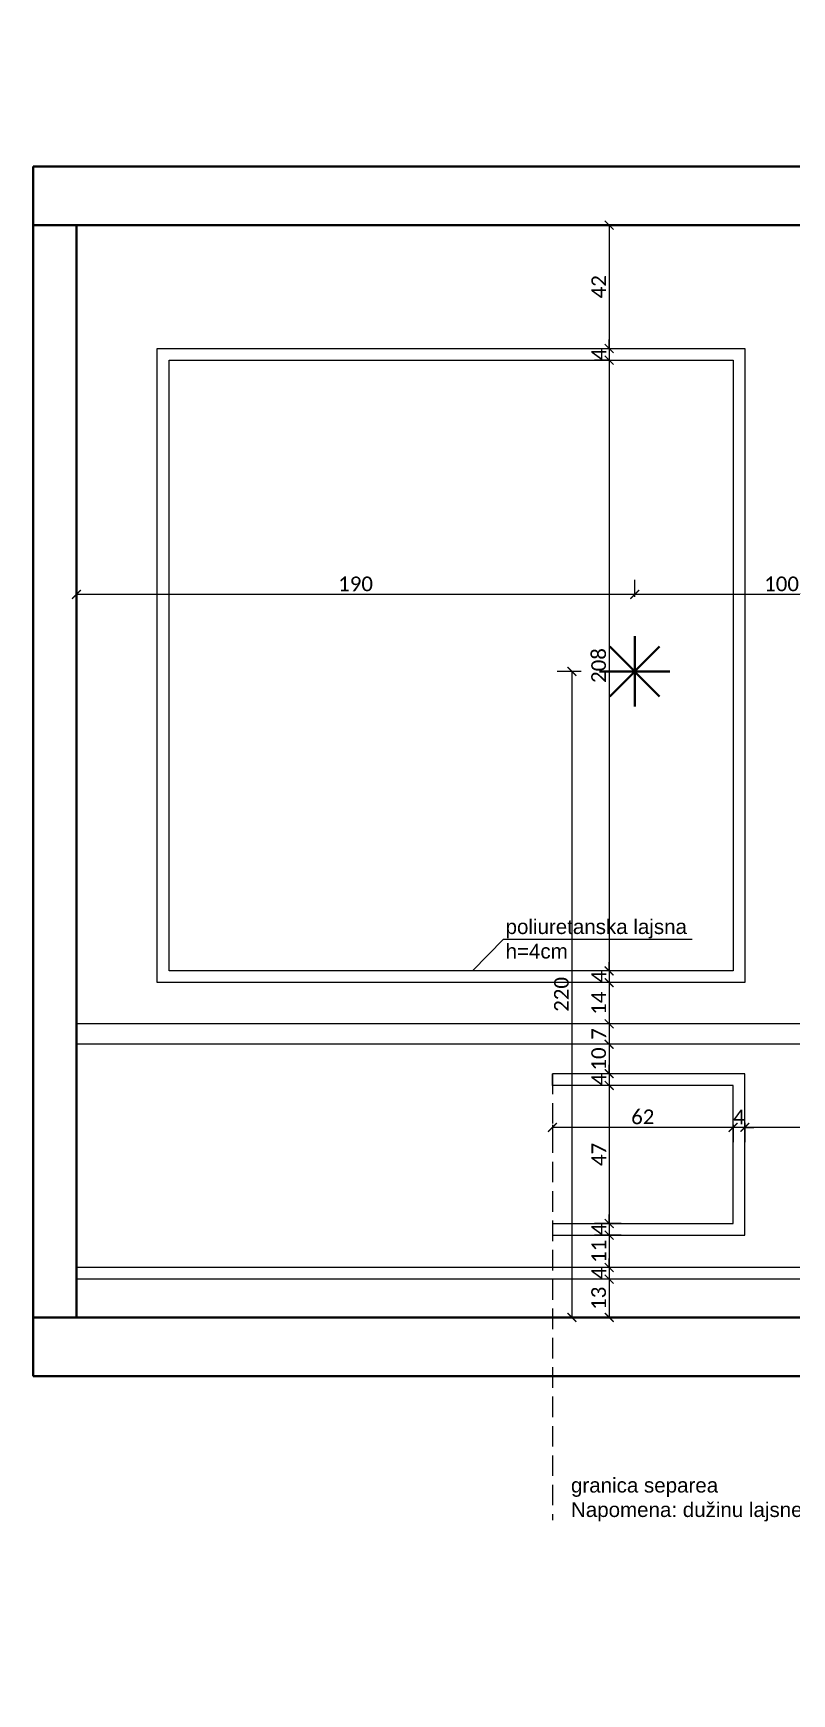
# Model space of a CAD drawing. Header units: centimetres. Extents: x -26724 to 60145, y -23645 to 6771.
# Drawn here: x 3669 to 3927, y 258 to 824 of the extents above; entities that cross this region are included whole.
import ezdxf

# ---------------------------------------------------------------- set-up
doc = ezdxf.new("R2010")
doc.units = ezdxf.units.CM
doc.linetypes.add('737', pattern=[10, 7, -3])
for name, color, linetype, lineweight in [('2.IZGLED', 7, 'Continuous', 13), ('4.KOTE', 88, 'Continuous', 15), ('4.KOTE @ 1', 88, 'Continuous', 15), ('zid', 7, 'Continuous', 40)]:
    doc.layers.add(name, color=color, linetype=linetype, lineweight=lineweight)
doc.layers.add('3.IZGLED 2', color=7, linetype='Continuous', lineweight=9, true_color=0x4a4a4a)
doc.layers.add('tekst @ 50', color=7, linetype='Continuous')
doc.styles.add('Notes', font='arial.ttf', dxfattribs={"height": 3})
doc.styles.get("Standard").update_dxf_attribs({"font": 'calibri.ttf'})
doc.dimstyles.new('ja 1 30 izgledi zidova', dxfattribs={"dimtxt": 5, "dimasz": 3, "dimexe": 5, "dimexo": 5, "dimgap": 1, "dimtad": 1, "dimdec": 0, "dimtxsty": 'Standard', "dimblk": 'ARCHTICK', "dimcen": 2.5, "dimclrd": 256, "dimclrt": 7, "dimadec": 0, "dimazin": 0, "dimtfac": 1, "dimtdec": 0, "dimtix": 1, "dimtmove": 1, "dimatfit": 3, "dimldrblk": 'ARCHTICK', "dimfxl": 5, "dimfxlon": 1, "dimlwd": 0, "dimlwe": 9, "dimarcsym": 0})

# ---------------------------------------------------------------- blocks, each defined once
blk = doc.blocks.new('_ArchTick')
at = {"color": 0, "linetype": 'ByBlock', "const_width": 0.15}
blk.add_lwpolyline([(-0.5, -0.5), (0.5, 0.5)], dxfattribs=at)
blk = doc.blocks.new('*D1050')
at = {"layer": '4.KOTE', "color": 0, "lineweight": 9, "transparency": 16777216}
for p, q in [((3864.29, 758.29), (3869.9, 758.29)), ((3864.29, 716.29), (3869.9, 716.29))]:
    blk.add_line(p, q, dxfattribs=at)
at = {"layer": '4.KOTE', "lineweight": 0, "transparency": 16777216}
blk.add_line((3864.9, 758.29), (3864.9, 716.29), dxfattribs=at)
at = {"layer": 'Defpoints', "color": 0, "transparency": 16777216}
for p in [(3851.62, 758.29, -27), (3851.62, 716.29, -27), (3864.9, 716.29)]:
    blk.add_point(p, dxfattribs=at)
at = {"layer": '4.KOTE', "lineweight": 0, "transparency": 16777216, "xscale": 3, "yscale": 3, "zscale": 3}
for p, rotation in [((3864.9, 758.29), 90), ((3864.9, 716.29), 270)]:
    blk.add_blockref('_ArchTick', p, dxfattribs=dict(at, rotation=rotation))
at = {"layer": '4.KOTE', "color": 7, "transparency": 16777216, "insert": (3861.36, 737.29), "char_height": 5, "attachment_point": 5, "rotation": 90}
blk.add_mtext('42', dxfattribs=at)
blk = doc.blocks.new('*D1051')
at = {"layer": '4.KOTE', "lineweight": 0, "transparency": 16777216}
for p, q in [((3864.9, 716.29), (3864.9, 719.29)), ((3864.9, 716.29), (3864.9, 712.29)), ((3864.9, 712.29), (3864.9, 709.29))]:
    blk.add_line(p, q, dxfattribs=at)
at = {"layer": '4.KOTE', "color": 0, "lineweight": 9, "transparency": 16777216}
for p, q in [((3864.29, 716.29), (3869.9, 716.29)), ((3864.66, 712.29), (3859.9, 712.29))]:
    blk.add_line(p, q, dxfattribs=at)
at = {"layer": 'Defpoints', "color": 0, "transparency": 16777216}
for p in [(3851.62, 716.29, -27), (3864.9, 712.29), (3874.53, 712.29, -27)]:
    blk.add_point(p, dxfattribs=at)
at = {"layer": '4.KOTE', "lineweight": 0, "transparency": 16777216, "xscale": 3, "yscale": 3, "zscale": 3}
for p, rotation in [((3864.9, 716.29), 270), ((3864.9, 712.29), 90)]:
    blk.add_blockref('_ArchTick', p, dxfattribs=dict(at, rotation=rotation))
at = {"layer": '4.KOTE', "color": 7, "transparency": 16777216, "insert": (3861.39, 714.29), "char_height": 5, "attachment_point": 5, "rotation": 90}
blk.add_mtext('4', dxfattribs=at)
blk = doc.blocks.new('*D1052')
at = {"layer": '4.KOTE', "color": 0, "lineweight": 9, "transparency": 16777216}
for p, q in [((3864.66, 712.29), (3859.9, 712.29)), ((3863.77, 504.29), (3859.9, 504.29))]:
    blk.add_line(p, q, dxfattribs=at)
at = {"layer": '4.KOTE', "lineweight": 0, "transparency": 16777216}
blk.add_line((3864.9, 712.29), (3864.9, 504.29), dxfattribs=at)
at = {"layer": 'Defpoints', "color": 0, "transparency": 16777216}
for p in [(3874.53, 712.29, -27), (3864.9, 504.29), (3871.23, 504.29, -27)]:
    blk.add_point(p, dxfattribs=at)
at = {"layer": '4.KOTE', "lineweight": 0, "transparency": 16777216, "xscale": 3, "yscale": 3, "zscale": 3}
for p, rotation in [((3864.9, 712.29), 90), ((3864.9, 504.29), 270)]:
    blk.add_blockref('_ArchTick', p, dxfattribs=dict(at, rotation=rotation))
at = {"layer": '4.KOTE', "color": 7, "transparency": 16777216, "insert": (3861.34, 608.29), "char_height": 5, "attachment_point": 5, "rotation": 90}
blk.add_mtext('208', dxfattribs=at)
blk = doc.blocks.new('*D1053')
at = {"layer": '4.KOTE', "color": 0, "lineweight": 9, "transparency": 16777216}
for p, q in [((3863.77, 504.29), (3859.9, 504.29)), ((3863.61, 500.29), (3859.9, 500.29))]:
    blk.add_line(p, q, dxfattribs=at)
at = {"layer": '4.KOTE', "lineweight": 0, "transparency": 16777216}
for p, q in [((3864.9, 504.29), (3864.9, 507.29)), ((3864.9, 504.29), (3864.9, 500.29)), ((3864.9, 500.29), (3864.9, 497.29))]:
    blk.add_line(p, q, dxfattribs=at)
at = {"layer": 'Defpoints', "color": 0, "transparency": 16777216}
for p in [(3871.23, 504.29, -27), (3864.9, 500.29), (3870.7, 500.29, -27)]:
    blk.add_point(p, dxfattribs=at)
at = {"layer": '4.KOTE', "lineweight": 0, "transparency": 16777216, "xscale": 3, "yscale": 3, "zscale": 3}
for p, rotation in [((3864.9, 504.29), 270), ((3864.9, 500.29), 90)]:
    blk.add_blockref('_ArchTick', p, dxfattribs=dict(at, rotation=rotation))
at = {"layer": '4.KOTE', "color": 7, "transparency": 16777216, "insert": (3861.39, 502.29), "char_height": 5, "attachment_point": 5, "rotation": 90}
blk.add_mtext('4', dxfattribs=at)
blk = doc.blocks.new('*D1054')
at = {"layer": '4.KOTE', "color": 0, "lineweight": 9, "transparency": 16777216}
for p, q in [((3863.61, 500.29), (3859.9, 500.29)), ((3866.11, 486.29), (3859.9, 486.29))]:
    blk.add_line(p, q, dxfattribs=at)
at = {"layer": '4.KOTE', "lineweight": 0, "transparency": 16777216}
blk.add_line((3864.9, 500.29), (3864.9, 486.29), dxfattribs=at)
at = {"layer": 'Defpoints', "color": 0, "transparency": 16777216}
for p in [(3870.7, 500.29, -27), (3864.9, 486.29), (3871.75, 486.29, -14.96)]:
    blk.add_point(p, dxfattribs=at)
at = {"layer": '4.KOTE', "lineweight": 0, "transparency": 16777216, "xscale": 3, "yscale": 3, "zscale": 3}
for p, rotation in [((3864.9, 500.29), 90), ((3864.9, 486.29), 270)]:
    blk.add_blockref('_ArchTick', p, dxfattribs=dict(at, rotation=rotation))
at = {"layer": '4.KOTE', "color": 7, "transparency": 16777216, "insert": (3861.38, 493.29), "char_height": 5, "attachment_point": 5, "rotation": 90}
blk.add_mtext('14', dxfattribs=at)
blk = doc.blocks.new('*D1055')
at = {"layer": '4.KOTE', "color": 0, "lineweight": 9, "transparency": 16777216}
for p, q in [((3866.11, 486.29), (3859.9, 486.29)), ((3866.19, 479.29), (3859.9, 479.29))]:
    blk.add_line(p, q, dxfattribs=at)
at = {"layer": '4.KOTE', "lineweight": 0, "transparency": 16777216}
blk.add_line((3864.9, 486.29), (3864.9, 479.29), dxfattribs=at)
at = {"layer": 'Defpoints', "color": 0, "transparency": 16777216}
for p in [(3871.75, 486.29, -14.96), (3864.9, 479.29), (3872.02, 479.29, -14.97)]:
    blk.add_point(p, dxfattribs=at)
at = {"layer": '4.KOTE', "lineweight": 0, "transparency": 16777216, "xscale": 3, "yscale": 3, "zscale": 3}
for p, rotation in [((3864.9, 486.29), 90), ((3864.9, 479.29), 270)]:
    blk.add_blockref('_ArchTick', p, dxfattribs=dict(at, rotation=rotation))
at = {"layer": '4.KOTE', "color": 7, "transparency": 16777216, "insert": (3861.39, 482.79), "char_height": 5, "attachment_point": 5, "rotation": 90}
blk.add_mtext('7', dxfattribs=at)
blk = doc.blocks.new('*D1056')
at = {"layer": '4.KOTE', "color": 0, "lineweight": 9, "transparency": 16777216}
for p, q in [((3866.19, 479.29), (3859.9, 479.29)), ((3869, 469.29), (3859.9, 469.29))]:
    blk.add_line(p, q, dxfattribs=at)
at = {"layer": '4.KOTE', "lineweight": 0, "transparency": 16777216}
blk.add_line((3864.9, 479.29), (3864.9, 469.29), dxfattribs=at)
at = {"layer": 'Defpoints', "color": 0, "transparency": 16777216}
for p in [(3872.02, 479.29, -14.97), (3864.9, 469.29), (3919.39, 469.29, -27)]:
    blk.add_point(p, dxfattribs=at)
at = {"layer": '4.KOTE', "lineweight": 0, "transparency": 16777216, "xscale": 3, "yscale": 3, "zscale": 3}
for p, rotation in [((3864.9, 479.29), 90), ((3864.9, 469.29), 270)]:
    blk.add_blockref('_ArchTick', p, dxfattribs=dict(at, rotation=rotation))
at = {"layer": '4.KOTE', "color": 7, "transparency": 16777216, "insert": (3861.34, 474.29), "char_height": 5, "attachment_point": 5, "rotation": 90}
blk.add_mtext('10', dxfattribs=at)
blk = doc.blocks.new('*D1057')
at = {"layer": '4.KOTE', "lineweight": 0, "transparency": 16777216}
for p, q in [((3864.9, 469.29), (3864.9, 472.29)), ((3864.9, 469.29), (3864.9, 465.29)), ((3864.9, 465.29), (3864.9, 462.29))]:
    blk.add_line(p, q, dxfattribs=at)
at = {"layer": '4.KOTE', "color": 0, "lineweight": 9, "transparency": 16777216}
for p, q in [((3869, 469.29), (3859.9, 469.29)), ((3869, 465.29), (3859.9, 465.29))]:
    blk.add_line(p, q, dxfattribs=at)
at = {"layer": 'Defpoints', "color": 0, "transparency": 16777216}
for p in [(3864.9, 465.29), (3919.39, 469.29, -27), (3919.39, 465.29, -27)]:
    blk.add_point(p, dxfattribs=at)
at = {"layer": '4.KOTE', "lineweight": 0, "transparency": 16777216, "xscale": 3, "yscale": 3, "zscale": 3}
for p, rotation in [((3864.9, 469.29), 270), ((3864.9, 465.29), 90)]:
    blk.add_blockref('_ArchTick', p, dxfattribs=dict(at, rotation=rotation))
at = {"layer": '4.KOTE', "color": 7, "transparency": 16777216, "insert": (3861.39, 467.29), "char_height": 5, "attachment_point": 5, "rotation": 90}
blk.add_mtext('4', dxfattribs=at)
blk = doc.blocks.new('*D1058')
at = {"layer": '4.KOTE', "color": 0, "lineweight": 9, "transparency": 16777216}
for p, q in [((3869, 465.29), (3859.9, 465.29)), ((3869, 418.29), (3859.9, 418.29))]:
    blk.add_line(p, q, dxfattribs=at)
at = {"layer": '4.KOTE', "lineweight": 0, "transparency": 16777216}
blk.add_line((3864.9, 465.29), (3864.9, 418.29), dxfattribs=at)
at = {"layer": 'Defpoints', "color": 0, "transparency": 16777216}
for p in [(3919.39, 465.29, -27), (3864.9, 418.29), (3919.39, 418.29, -27)]:
    blk.add_point(p, dxfattribs=at)
at = {"layer": '4.KOTE', "lineweight": 0, "transparency": 16777216, "xscale": 3, "yscale": 3, "zscale": 3}
for p, rotation in [((3864.9, 465.29), 90), ((3864.9, 418.29), 270)]:
    blk.add_blockref('_ArchTick', p, dxfattribs=dict(at, rotation=rotation))
at = {"layer": '4.KOTE', "color": 7, "transparency": 16777216, "insert": (3861.39, 441.79), "char_height": 5, "attachment_point": 5, "rotation": 90}
blk.add_mtext('47', dxfattribs=at)
blk = doc.blocks.new('*D1059')
at = {"layer": '4.KOTE', "lineweight": 0, "transparency": 16777216}
for p, q in [((3864.9, 418.29), (3864.9, 421.29)), ((3864.9, 418.29), (3864.9, 414.29)), ((3864.9, 414.29), (3864.9, 411.29))]:
    blk.add_line(p, q, dxfattribs=at)
at = {"layer": '4.KOTE', "color": 0, "lineweight": 9, "transparency": 16777216}
for p, q in [((3869, 418.29), (3859.9, 418.29)), ((3869, 414.29), (3859.9, 414.29))]:
    blk.add_line(p, q, dxfattribs=at)
at = {"layer": 'Defpoints', "color": 0, "transparency": 16777216}
for p in [(3864.9, 414.29), (3919.39, 418.29, -27), (3919.39, 414.29, -27)]:
    blk.add_point(p, dxfattribs=at)
at = {"layer": '4.KOTE', "lineweight": 0, "transparency": 16777216, "xscale": 3, "yscale": 3, "zscale": 3}
for p, rotation in [((3864.9, 418.29), 270), ((3864.9, 414.29), 90)]:
    blk.add_blockref('_ArchTick', p, dxfattribs=dict(at, rotation=rotation))
at = {"layer": '4.KOTE', "color": 7, "transparency": 16777216, "insert": (3861.39, 416.29), "char_height": 5, "attachment_point": 5, "rotation": 90}
blk.add_mtext('4', dxfattribs=at)
blk = doc.blocks.new('*D1060')
at = {"layer": '4.KOTE', "color": 0, "lineweight": 9, "transparency": 16777216}
for p, q in [((3869, 414.29), (3859.9, 414.29)), ((3868.95, 403.29), (3859.9, 403.29))]:
    blk.add_line(p, q, dxfattribs=at)
at = {"layer": '4.KOTE', "lineweight": 0, "transparency": 16777216}
blk.add_line((3864.9, 414.29), (3864.9, 403.29), dxfattribs=at)
at = {"layer": 'Defpoints', "color": 0, "transparency": 16777216}
for p in [(3919.39, 414.29, -27), (3864.9, 403.29), (3917.42, 403.29, -26.96)]:
    blk.add_point(p, dxfattribs=at)
at = {"layer": '4.KOTE', "lineweight": 0, "transparency": 16777216, "xscale": 3, "yscale": 3, "zscale": 3}
for p, rotation in [((3864.9, 414.29), 90), ((3864.9, 403.29), 270)]:
    blk.add_blockref('_ArchTick', p, dxfattribs=dict(at, rotation=rotation))
at = {"layer": '4.KOTE', "color": 7, "transparency": 16777216, "insert": (3861.39, 408.79), "char_height": 5, "attachment_point": 5, "rotation": 90}
blk.add_mtext('11', dxfattribs=at)
blk = doc.blocks.new('*D1061')
at = {"layer": '4.KOTE', "color": 0, "lineweight": 9, "transparency": 16777216}
for p, q in [((3868.95, 403.29), (3859.9, 403.29)), ((3868.79, 399.29), (3859.9, 399.29))]:
    blk.add_line(p, q, dxfattribs=at)
at = {"layer": '4.KOTE', "lineweight": 0, "transparency": 16777216}
for p, q in [((3864.9, 403.29), (3864.9, 406.29)), ((3864.9, 403.29), (3864.9, 399.29)), ((3864.9, 399.29), (3864.9, 396.29))]:
    blk.add_line(p, q, dxfattribs=at)
at = {"layer": 'Defpoints', "color": 0, "transparency": 16777216}
for p in [(3917.42, 403.29, -26.96), (3864.9, 399.29), (3912.36, 399.29, -26.96)]:
    blk.add_point(p, dxfattribs=at)
at = {"layer": '4.KOTE', "lineweight": 0, "transparency": 16777216, "xscale": 3, "yscale": 3, "zscale": 3}
for p, rotation in [((3864.9, 403.29), 270), ((3864.9, 399.29), 90)]:
    blk.add_blockref('_ArchTick', p, dxfattribs=dict(at, rotation=rotation))
at = {"layer": '4.KOTE', "color": 7, "transparency": 16777216, "insert": (3861.39, 401.29), "char_height": 5, "attachment_point": 5, "rotation": 90}
blk.add_mtext('4', dxfattribs=at)
blk = doc.blocks.new('*D1062')
at = {"layer": '4.KOTE', "color": 0, "lineweight": 9, "transparency": 16777216}
for p, q in [((3868.79, 399.29), (3859.9, 399.29)), ((3868.8, 386.29), (3859.9, 386.29))]:
    blk.add_line(p, q, dxfattribs=at)
at = {"layer": '4.KOTE', "lineweight": 0, "transparency": 16777216}
blk.add_line((3864.9, 399.29), (3864.9, 386.29), dxfattribs=at)
at = {"layer": 'Defpoints', "color": 0, "transparency": 16777216}
for p in [(3912.36, 399.29, -26.96), (3864.9, 386.29), (3912.78, 386.29, -27)]:
    blk.add_point(p, dxfattribs=at)
at = {"layer": '4.KOTE', "lineweight": 0, "transparency": 16777216, "xscale": 3, "yscale": 3, "zscale": 3}
for p, rotation in [((3864.9, 399.29), 90), ((3864.9, 386.29), 270)]:
    blk.add_blockref('_ArchTick', p, dxfattribs=dict(at, rotation=rotation))
at = {"layer": '4.KOTE', "color": 7, "transparency": 16777216, "insert": (3861.34, 392.79), "char_height": 5, "attachment_point": 5, "rotation": 90}
blk.add_mtext('13', dxfattribs=at)
blk = doc.blocks.new('*D1118')
at = {"layer": '4.KOTE', "color": 0, "lineweight": 9, "transparency": 16777216}
for p, q in [((3911.09, 452.54), (3911.09, 446.01)), ((4011.09, 452.54), (4011.09, 446.01))]:
    blk.add_line(p, q, dxfattribs=at)
at = {"layer": '4.KOTE', "lineweight": 0, "transparency": 16777216}
blk.add_line((4011.09, 451.01), (3911.09, 451.01), dxfattribs=at)
at = {"layer": 'Defpoints', "color": 0, "transparency": 16777216}
for p in [(3911.09, 469.29, -27), (4011.09, 469.29, -27), (3911.09, 451.01)]:
    blk.add_point(p, dxfattribs=at)
at = {"layer": '4.KOTE', "lineweight": 0, "transparency": 16777216, "xscale": 3, "yscale": 3, "zscale": 3, "rotation": 180}
blk.add_blockref('_ArchTick', (3911.09, 451.01), dxfattribs=at)
at = {"layer": '4.KOTE', "lineweight": 0, "transparency": 16777216, "xscale": 3, "yscale": 3, "zscale": 3}
blk.add_blockref('_ArchTick', (4011.09, 451.01), dxfattribs=at)
at = {"layer": '4.KOTE', "color": 7, "transparency": 16777216, "insert": (3961.09, 454.57), "char_height": 5, "attachment_point": 5}
blk.add_mtext('100', dxfattribs=at)
blk = doc.blocks.new('*D1119')
at = {"layer": '4.KOTE', "color": 0, "lineweight": 9, "transparency": 16777216}
for p, q in [((3911.09, 452.54), (3911.09, 446.01)), ((3907.09, 451.82), (3907.09, 446.01))]:
    blk.add_line(p, q, dxfattribs=at)
at = {"layer": '4.KOTE', "lineweight": 0, "transparency": 16777216}
for p, q in [((3907.09, 451.01), (3904.09, 451.01)), ((3911.09, 451.01), (3907.09, 451.01)), ((3911.09, 451.01), (3914.09, 451.01))]:
    blk.add_line(p, q, dxfattribs=at)
at = {"layer": 'Defpoints', "color": 0, "transparency": 16777216}
for p in [(3907.09, 465.29, -27), (3911.09, 469.29, -27), (3907.09, 451.01)]:
    blk.add_point(p, dxfattribs=at)
at = {"layer": '4.KOTE', "lineweight": 0, "transparency": 16777216, "xscale": 3, "yscale": 3, "zscale": 3}
blk.add_blockref('_ArchTick', (3907.09, 451.01), dxfattribs=at)
at = {"layer": '4.KOTE', "lineweight": 0, "transparency": 16777216, "xscale": 3, "yscale": 3, "zscale": 3, "rotation": 180}
blk.add_blockref('_ArchTick', (3911.09, 451.01), dxfattribs=at)
at = {"layer": '4.KOTE', "color": 7, "transparency": 16777216, "insert": (3909.09, 454.52), "char_height": 5, "attachment_point": 5}
blk.add_mtext('4', dxfattribs=at)
blk = doc.blocks.new('*D1120')
at = {"layer": '4.KOTE', "color": 0, "lineweight": 9, "transparency": 16777216}
for p, q in [((3845.59, 451.82), (3845.59, 446.01)), ((3907.09, 451.82), (3907.09, 446.01))]:
    blk.add_line(p, q, dxfattribs=at)
at = {"layer": '4.KOTE', "lineweight": 0, "transparency": 16777216}
blk.add_line((3907.09, 451.01), (3845.59, 451.01), dxfattribs=at)
at = {"layer": 'Defpoints', "color": 0, "transparency": 16777216}
for p in [(3845.59, 465.29, -27), (3907.09, 465.29, -27), (3845.59, 451.01)]:
    blk.add_point(p, dxfattribs=at)
at = {"layer": '4.KOTE', "lineweight": 0, "transparency": 16777216, "xscale": 3, "yscale": 3, "zscale": 3, "rotation": 180}
blk.add_blockref('_ArchTick', (3845.59, 451.01), dxfattribs=at)
at = {"layer": '4.KOTE', "lineweight": 0, "transparency": 16777216, "xscale": 3, "yscale": 3, "zscale": 3}
blk.add_blockref('_ArchTick', (3907.09, 451.01), dxfattribs=at)
at = {"layer": '4.KOTE', "color": 7, "transparency": 16777216, "insert": (3876.34, 454.57), "char_height": 5, "attachment_point": 5}
blk.add_mtext('62', dxfattribs=at)
blk = doc.blocks.new('GTTTTTT')
at = {"layer": 'zid', "color": 1}
for p, q in [((3959.04, 2060.69), (3959.04, 2036.69)), ((3950.55, 2040.2), (3967.52, 2057.17)), ((3967.52, 2040.2), (3950.55, 2057.17)), ((3947.04, 2048.69), (3971.04, 2048.69))]:
    blk.add_line(p, q, dxfattribs=at)
blk = doc.blocks.new('*D1128')
at = {"layer": '4.KOTE', "color": 0, "lineweight": 9, "transparency": 16777216}
for p, q in [((3873.59, 631.72), (3873.59, 637.52)), ((3973.59, 637.09), (3973.59, 627.52))]:
    blk.add_line(p, q, dxfattribs=at)
at = {"layer": '4.KOTE', "lineweight": 0, "transparency": 16777216}
blk.add_line((3973.59, 632.52), (3873.59, 632.52), dxfattribs=at)
at = {"layer": 'Defpoints', "color": 0, "transparency": 16777216}
for p in [(3973.59, 716.29, -27), (3873.59, 632.52), (3873.59, 618.29, -27)]:
    blk.add_point(p, dxfattribs=at)
at = {"layer": '4.KOTE', "lineweight": 0, "transparency": 16777216, "xscale": 3, "yscale": 3, "zscale": 3, "rotation": 180}
blk.add_blockref('_ArchTick', (3873.59, 632.52), dxfattribs=at)
at = {"layer": '4.KOTE', "lineweight": 0, "transparency": 16777216, "xscale": 3, "yscale": 3, "zscale": 3}
blk.add_blockref('_ArchTick', (3973.59, 632.52), dxfattribs=at)
at = {"layer": '4.KOTE', "color": 7, "transparency": 16777216, "insert": (3923.59, 636.08), "char_height": 5, "attachment_point": 5}
blk.add_mtext('100', dxfattribs=at)
blk = doc.blocks.new('*D1130')
at = {"layer": '4.KOTE', "color": 0, "lineweight": 9, "transparency": 16777216}
for p, q in [((3683.59, 629.34), (3683.59, 637.52)), ((3873.59, 631.72), (3873.59, 637.52))]:
    blk.add_line(p, q, dxfattribs=at)
at = {"layer": '4.KOTE', "lineweight": 0, "transparency": 16777216}
blk.add_line((3873.59, 632.52), (3683.59, 632.52), dxfattribs=at)
at = {"layer": 'Defpoints', "color": 0, "transparency": 16777216}
for p in [(3683.59, 632.52), (3683.59, 618.29, -13.5), (3873.59, 618.29, -27)]:
    blk.add_point(p, dxfattribs=at)
at = {"layer": '4.KOTE', "lineweight": 0, "transparency": 16777216, "xscale": 3, "yscale": 3, "zscale": 3, "rotation": 180}
blk.add_blockref('_ArchTick', (3683.59, 632.52), dxfattribs=at)
at = {"layer": '4.KOTE', "lineweight": 0, "transparency": 16777216, "xscale": 3, "yscale": 3, "zscale": 3}
blk.add_blockref('_ArchTick', (3873.59, 632.52), dxfattribs=at)
at = {"layer": '4.KOTE', "color": 7, "transparency": 16777216, "insert": (3778.59, 636.08), "char_height": 5, "attachment_point": 5}
blk.add_mtext('190', dxfattribs=at)
blk = doc.blocks.new('*D1132')
at = {"layer": '4.KOTE', "color": 0, "lineweight": 9, "transparency": 16777216}
for p, q in [((3855.41, 606.29), (3847.23, 606.29)), ((3856.18, 386.29), (3847.23, 386.29))]:
    blk.add_line(p, q, dxfattribs=at)
at = {"layer": '4.KOTE', "lineweight": 0, "transparency": 16777216}
blk.add_line((3852.23, 606.29), (3852.23, 386.29), dxfattribs=at)
at = {"layer": 'Defpoints', "color": 0, "transparency": 16777216}
for p in [(3885.59, 606.29, -27), (3852.23, 386.29), (3901.23, 386.29, -27)]:
    blk.add_point(p, dxfattribs=at)
at = {"layer": '4.KOTE', "lineweight": 0, "transparency": 16777216, "xscale": 3, "yscale": 3, "zscale": 3}
for p, rotation in [((3852.23, 606.29), 90), ((3852.23, 386.29), 270)]:
    blk.add_blockref('_ArchTick', p, dxfattribs=dict(at, rotation=rotation))
at = {"layer": '4.KOTE', "color": 7, "transparency": 16777216, "insert": (3848.67, 496.29), "char_height": 5, "attachment_point": 5, "rotation": 90}
blk.add_mtext('220', dxfattribs=at)

msp = doc.modelspace()

# ---------------------------------------------------------------- hatches: boundary and pattern name
at = {"layer": '4.KOTE @ 1'}
h = msp.add_hatch(dxfattribs=at)
h.set_pattern_fill('ANSI31', color=256, scale=0.5)
h.paths.add_polyline_path([(4860.78, 403.43), (4860.78, 413.91), (4848.67, 413.91), (4848.67, 403.43)], flags=9)
h.paths.add_polyline_path([(4860.76, 413.07), (4860.76, 419.56), (4848.64, 419.56), (4848.64, 413.07)], flags=9)
h.paths.add_polyline_path([(4860.76, 436.64), (4860.76, 447.13), (4848.64, 447.13), (4848.64, 436.64)], flags=9)
h.paths.add_polyline_path([(4860.76, 464.07), (4860.76, 470.56), (4848.64, 470.56), (4848.64, 464.07)], flags=9)
h.paths.add_polyline_path([(4860.71, 468.85), (4860.71, 479.34), (4848.59, 479.34), (4848.59, 468.85)], flags=9)
h.paths.add_polyline_path([(4860.76, 479.54), (4860.76, 486.03), (4848.64, 486.03), (4848.64, 479.54)], flags=9)
h.paths.add_polyline_path([(4860.76, 615.05), (4860.76, 629.53), (4848.64, 629.53), (4848.64, 615.05)], flags=9)
h.paths.add_polyline_path([(4901.29, 545.81), (4915.77, 545.81), (4915.77, 557.92), (4901.29, 557.92)], flags=9)
h.paths.add_polyline_path([(5103.28, 448.72), (5113.76, 448.72), (5113.76, 460.83), (5103.28, 460.83)], flags=9)
h.paths.add_polyline_path([(5058.28, 448.72), (5068.77, 448.72), (5068.77, 460.83), (5058.28, 460.83)], flags=9)
h.paths.add_polyline_path([(5043.36, 448.67), (5049.86, 448.67), (5049.86, 460.78), (5043.36, 460.78)], flags=9)
h.paths.add_polyline_path([(4973.7, 448.67), (4988.17, 448.67), (4988.17, 460.78), (4973.7, 460.78)], flags=9)
h.paths.add_polyline_path([(4912.36, 448.67), (4918.86, 448.67), (4918.86, 460.78), (4912.36, 460.78)], flags=9)
h.paths.add_polyline_path([(4903.15, 448.72), (4913.63, 448.72), (4913.63, 460.83), (4903.15, 460.83)], flags=9)
h.paths.add_polyline_path([(4898.36, 448.67), (4904.86, 448.67), (4904.86, 460.78), (4898.36, 460.78)], flags=9)
h.paths.add_polyline_path([(4828.7, 448.67), (4843.17, 448.67), (4843.17, 460.78), (4828.7, 460.78)], flags=9)
h.paths.add_polyline_path([(4767.36, 448.67), (4773.86, 448.67), (4773.86, 460.78), (4767.36, 460.78)], flags=9)
h.paths.add_polyline_path([(4729.55, 452.72), (4740.04, 452.72), (4740.04, 464.83), (4729.55, 464.83)], flags=9)
h.paths.add_polyline_path([(4695.86, 448.67), (4702.36, 448.67), (4702.36, 460.78), (4695.86, 460.78)], flags=9)
h.paths.add_polyline_path([(4626.2, 448.67), (4640.67, 448.67), (4640.67, 460.78), (4626.2, 460.78)], flags=9)
h.paths.add_polyline_path([(3850.13, 315.55), (4002.13, 315.55), (4002.13, 334.22), (3850.13, 334.22)], flags=9)
h.paths.add_polyline_path([(4823.81, 119.21), (4970.35, 119.21), (4970.35, 140.46), (4823.81, 140.46)], flags=9)
h.paths.add_polyline_path([(4984.79, 419.78), (5049.03, 419.78), (5049.03, 438.42), (4984.79, 438.42)], flags=9)
h.paths.add_polyline_path([(4710.46, 458.29), (4774.7, 458.29), (4774.7, 476.93), (4710.46, 476.93)], flags=9)
h.paths.add_polyline_path([(3827.94, 505.78), (3892.18, 505.78), (3892.18, 524.42), (3827.94, 524.42)], flags=9)
h.paths.add_polyline_path([(3938.52, 458.29), (4002.76, 458.29), (4002.76, 476.93), (3938.52, 476.93)], flags=9)
h.paths.add_polyline_path([(4795.67, 802.49), (4873.88, 802.49), (4873.88, 823.65), (4795.67, 823.65)], flags=9)
h.paths.add_polyline_path([(4987.09, -32.63), (5128.96, -32.63), (5128.96, -22.05), (4987.09, -22.05)], flags=9)
h.paths.add_polyline_path([(4987.38, 11.81), (5062.35, 11.81), (5062.35, 20.66), (4987.38, 20.66)], flags=9)
h.paths.add_polyline_path([(5072.9, 122.66), (5180.87, 122.66), (5180.87, 139.18), (5072.9, 139.18)], flags=9)
h.paths.add_polyline_path([(5061.6, 63.63), (5188.07, 63.63), (5188.07, 72.64), (5061.6, 72.64)], flags=9)
h.paths.add_polyline_path([(4986.95, 81.55), (5085.09, 81.55), (5085.09, 92.97), (4986.95, 92.97)], flags=9)
h.paths.add_polyline_path([(5211.14, -7.64), (5229.87, -7.64), (5229.87, 1.23), (5211.14, 1.23)], flags=9)
h.paths.add_polyline_path([(4987.36, 20.14), (5064.27, 20.14), (5064.27, 29.15), (4987.36, 29.15)], flags=9)
h.paths.add_polyline_path([(4985.98, 30.8), (5046.87, 30.8), (5046.87, 47.32), (4985.98, 47.32)], flags=9)
h.paths.add_polyline_path([(4985.79, -66.11), (5057.13, -66.11), (5057.13, -45.46), (4985.79, -45.46)], flags=9)
h.paths.add_polyline_path([(5216.27, -65.5), (5243.13, -65.5), (5243.13, -56.61), (5216.27, -56.61)], flags=9)
h.paths.add_polyline_path([(5216.25, -73.64), (5258.91, -73.64), (5258.91, -64.63), (5216.25, -64.63)], flags=9)
h.paths.add_polyline_path([(4986.98, -23.93), (5028.15, -23.93), (5028.15, -12.67), (4986.98, -12.67)], flags=9)
h.paths.add_polyline_path([(5052.8, 38.14), (5101.79, 38.14), (5101.79, 47.15), (5052.8, 47.15)], flags=9)
h.paths.add_polyline_path([(4988.14, -41.99), (5049.29, -41.99), (5049.29, -32.99), (4988.14, -32.99)], flags=9)
h.paths.add_polyline_path([(5129.29, 96.47), (5247.58, 96.47), (5247.58, 107.89), (5129.29, 107.89)], flags=9)
h.paths.add_polyline_path([(5129.71, 83.58), (5191.73, 83.58), (5191.73, 92.47), (5129.71, 92.47)], flags=9)
h.paths.add_polyline_path([(5052.43, 28.86), (5084.13, 28.86), (5084.13, 40.13), (5052.43, 40.13)], flags=9)
h.paths.add_polyline_path([(4987.36, 90.57), (5067.24, 90.57), (5067.24, 99.58), (4987.36, 99.58)], flags=9)
h.paths.add_polyline_path([(4987.38, 98.51), (5046.57, 98.51), (5046.57, 107.36), (4987.38, 107.36)], flags=9)
h.paths.add_polyline_path([(4987.09, -14.86), (5126.71, -14.86), (5126.71, -4.28), (4987.09, -4.28)], flags=9)
h.paths.add_polyline_path([(4986.98, -6.45), (5064.22, -6.45), (5064.22, 4.82), (4986.98, 4.82)], flags=9)
h.paths.add_polyline_path([(5128.94, 88.59), (5202.07, 88.59), (5202.07, 99.89), (5128.94, 99.89)], flags=9)

# ---------------------------------------------------------------- linework, layer by layer
at = {"color": 165, "true_color": 0x5e67af, "elevation": -27}
msp.add_lwpolyline([(3911.09, 500.29), (3711.09, 500.29), (3711.09, 716.29), (3911.09, 716.29), (3911.09, 500.29)], dxfattribs=at)
msp.add_lwpolyline([(3907.09, 504.29), (3715.09, 504.29), (3715.09, 712.29), (3907.09, 712.29)], close=True, dxfattribs=at)
at = {"layer": '2.IZGLED', "color": 165, "true_color": 0x5e67af}
for p, q in [((5073.29, 486.29, -31.28), (3683.59, 486.29, -13.5)), ((5076.52, 479.29, -31.32), (3683.59, 479.29, -13.5))]:
    msp.add_line(p, q, dxfattribs=at)
at = {"layer": '2.IZGLED', "color": 175, "true_color": 0x4554a5}
for p, q in [((3845.59, 465.29, -27), (3845.59, 469.29, -27)), ((3845.59, 418.29, -27), (3845.59, 414.29, -27)), ((5076.05, 403.29, -26.96), (3683.59, 403.29, -26.96)), ((5077.89, 399.29, -26.96), (3683.59, 399.29, -26.96))]:
    msp.add_line(p, q, dxfattribs=at)
at = {"layer": '2.IZGLED', "color": 175, "true_color": 0x4554a5, "elevation": -27}
for points in [[(3845.59, 414.29), (3911.09, 414.29), (3911.09, 469.29), (3845.59, 469.29)], [(3845.59, 418.29), (3907.09, 418.29), (3907.09, 465.29), (3845.59, 465.29)]]:
    msp.add_lwpolyline(points, dxfattribs=at)
at = {"layer": '3.IZGLED 2'}
msp.add_line((3828.93, 515.05), (3818.42, 504.29, -27), dxfattribs=at)
at = {"layer": '3.IZGLED 2', "ltscale": 0.8}
msp.add_lwpolyline([(3828.93, 515.05), (3828.93, 515.05), (3893.16, 515.05)], dxfattribs=at)
at = {"layer": '4.KOTE', "linetype": '737'}
msp.add_line((3845.59, 469.29, -27), (3845.59, 317.26, -27), dxfattribs=at)
at = {"layer": 'zid'}
for p, q in [((3668.87, 366.29, -13.5), (3668.87, 778.29, -13.5)), ((5158.59, 778.29, -27), (3668.87, 778.29, -27)), ((5158.59, 758.29, -27), (3668.87, 758.29, -27)), ((3683.59, 386.29, -13.5), (3683.59, 758.29, -13.5)), ((5158.59, 386.29, -27), (3668.87, 386.29, -27)), ((5158.59, 386.29, -27), (3668.87, 386.29, -27)), ((5158.59, 366.29, -27), (3668.87, 366.29, -27))]:
    msp.add_line(p, q, dxfattribs=at)

# ---------------------------------------------------------------- block references
msp.add_blockref('GTTTTTT', (-85.45, -1442.4, -27))

# ---------------------------------------------------------------- texts
at = {"layer": 'tekst @ 50', "ltscale": 0.8, "char_height": 5, "attachment_point": 1, "style": 'Notes'}
for s, insert in [('poliuretanska lajsna\\Ph=4cm', (3829.65, 521.85)), ('granica separea\\PNapomena: du{\\fArial|b0|i0|c238|p34;žinu lajsne prilagoditi do separea. }', (3851.91, 331.64))]:
    msp.add_mtext_dynamic_manual_height_columns(s, width=290.6445, gutter_width=750, heights=[0], dxfattribs=dict(at, insert=insert))

# ---------------------------------------------------------------- dimensions: what is measured, and where the dimension line sits
at = {"layer": '4.KOTE'}
for base, p1, p2, picture, middle in [((3864.9, 716.29), (3851.62, 758.29, -27), (3851.62, 716.29, -27), '*D1050', (3861.36, 737.29)), ((3864.9, 712.29), (3851.62, 716.29, -27), (3874.53, 712.29, -27), '*D1051', (3861.39, 714.29)), ((3864.9, 504.29), (3874.53, 712.29, -27), (3871.23, 504.29, -27), '*D1052', (3861.34, 608.29)), ((3852.23, 386.29), (3885.59, 606.29, -27), (3901.23, 386.29, -27), '*D1132', (3848.67, 496.29)), ((3864.9, 500.29), (3871.23, 504.29, -27), (3870.7, 500.29, -27), '*D1053', (3861.39, 502.29)), ((3864.9, 486.29), (3870.7, 500.29, -27), (3871.75, 486.29, -14.96), '*D1054', (3861.38, 493.29)), ((3864.9, 479.29), (3871.75, 486.29, -14.96), (3872.02, 479.29, -14.97), '*D1055', (3861.39, 482.79)), ((3864.9, 469.29), (3872.02, 479.29, -14.97), (3919.39, 469.29, -27), '*D1056', (3861.34, 474.29)), ((3864.9, 465.29), (3919.39, 469.29, -27), (3919.39, 465.29, -27), '*D1057', (3861.39, 467.29)), ((3864.9, 418.29), (3919.39, 465.29, -27), (3919.39, 418.29, -27), '*D1058', (3861.39, 441.79)), ((3864.9, 414.29), (3919.39, 418.29, -27), (3919.39, 414.29, -27), '*D1059', (3861.39, 416.29)), ((3864.9, 403.29), (3919.39, 414.29, -27), (3917.42, 403.29, -26.96), '*D1060', (3861.39, 408.79)), ((3864.9, 399.29), (3917.42, 403.29, -26.96), (3912.36, 399.29, -26.96), '*D1061', (3861.39, 401.29)), ((3864.9, 386.29), (3912.36, 399.29, -26.96), (3912.78, 386.29, -27), '*D1062', (3861.34, 392.79))]:
    dim = msp.add_linear_dim(base=base, p1=p1, p2=p2, angle=90, dimstyle='ja 1 30 izgledi zidova', dxfattribs=at)
    dim.commit()
    dim.dimension.update_dxf_attribs({"geometry": picture, "text_midpoint": middle})
for base, p1, p2, picture, middle in [((3873.59, 632.52), (3973.59, 716.29, -27), (3873.59, 618.29, -27), '*D1128', (3923.59, 636.08)), ((3683.59, 632.52), (3873.59, 618.29, -27), (3683.59, 618.29, -13.5), '*D1130', (3778.59, 636.08)), ((3845.5883, 451.0084), (3907.0884, 465.293, -27), (3845.5883, 465.293, -27), '*D1120', (3876.3383, 454.5699)), ((3907.09, 451.01), (3911.09, 469.29, -27), (3907.09, 465.29, -27), '*D1119', (3909.09, 454.52)), ((3911.09, 451.01), (4011.09, 469.29, -27), (3911.09, 469.29, -27), '*D1118', (3961.09, 454.57))]:
    dim = msp.add_linear_dim(base=base, p1=p1, p2=p2, dimstyle='ja 1 30 izgledi zidova', dxfattribs=at)
    dim.commit()
    dim.dimension.update_dxf_attribs({"geometry": picture, "text_midpoint": middle})

doc.saveas('drawing.dxf')
